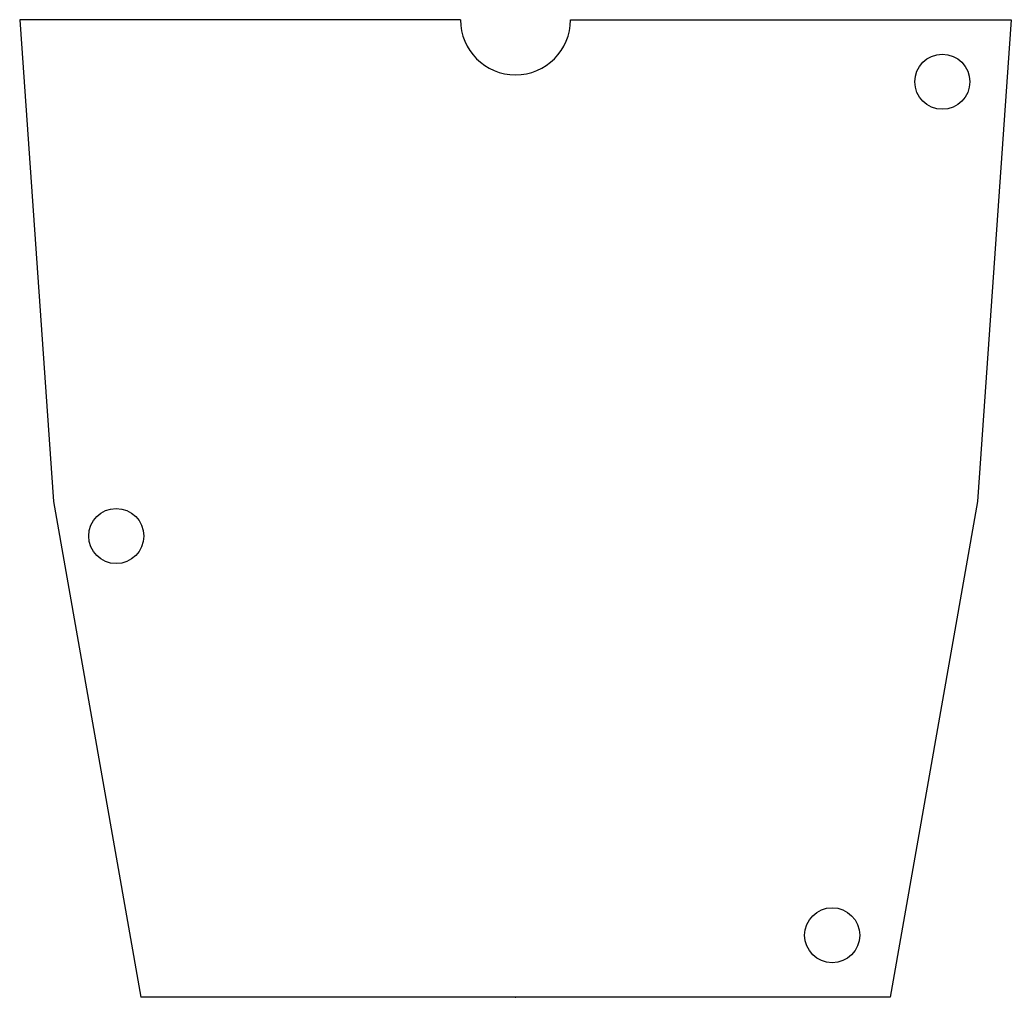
# Model space of a CAD drawing. Header units: millimetres. Extents: x -36 to 36, y -42.7 to 28.3.
import ezdxf

# ---------------------------------------------------------------- set-up
doc = ezdxf.new("R2010")
doc.units = ezdxf.units.MM
doc.header["$PDSIZE"] = -1

msp = doc.modelspace()

# ---------------------------------------------------------------- linework, layer by layer
at = {"color": 244, "linetype": 'Continuous', "true_color": 0x991b1e}
for p, q in [((-36, 28.262), (-33.553, -6.738)), ((-4, 28.262), (-36, 28.262)), ((4, 28.262), (36, 28.262)), ((36, 28.262), (33.553, -6.738)), ((-33.553, -6.738), (-27.205, -42.738)), ((33.553, -6.738), (27.205, -42.738)), ((27.205, -42.738), (-27.205, -42.738))]:
    msp.add_line(p, q, dxfattribs=at)
for centre in [(31, 23.762), (-29, -9.238), (23, -38.238)]:
    msp.add_circle(centre, 2, dxfattribs=at)
msp.add_arc((0, 28.262), 4, 180, 0, dxfattribs=at)
msp.add_point((0, -42.738), dxfattribs=at)

doc.saveas('drawing.dxf')
